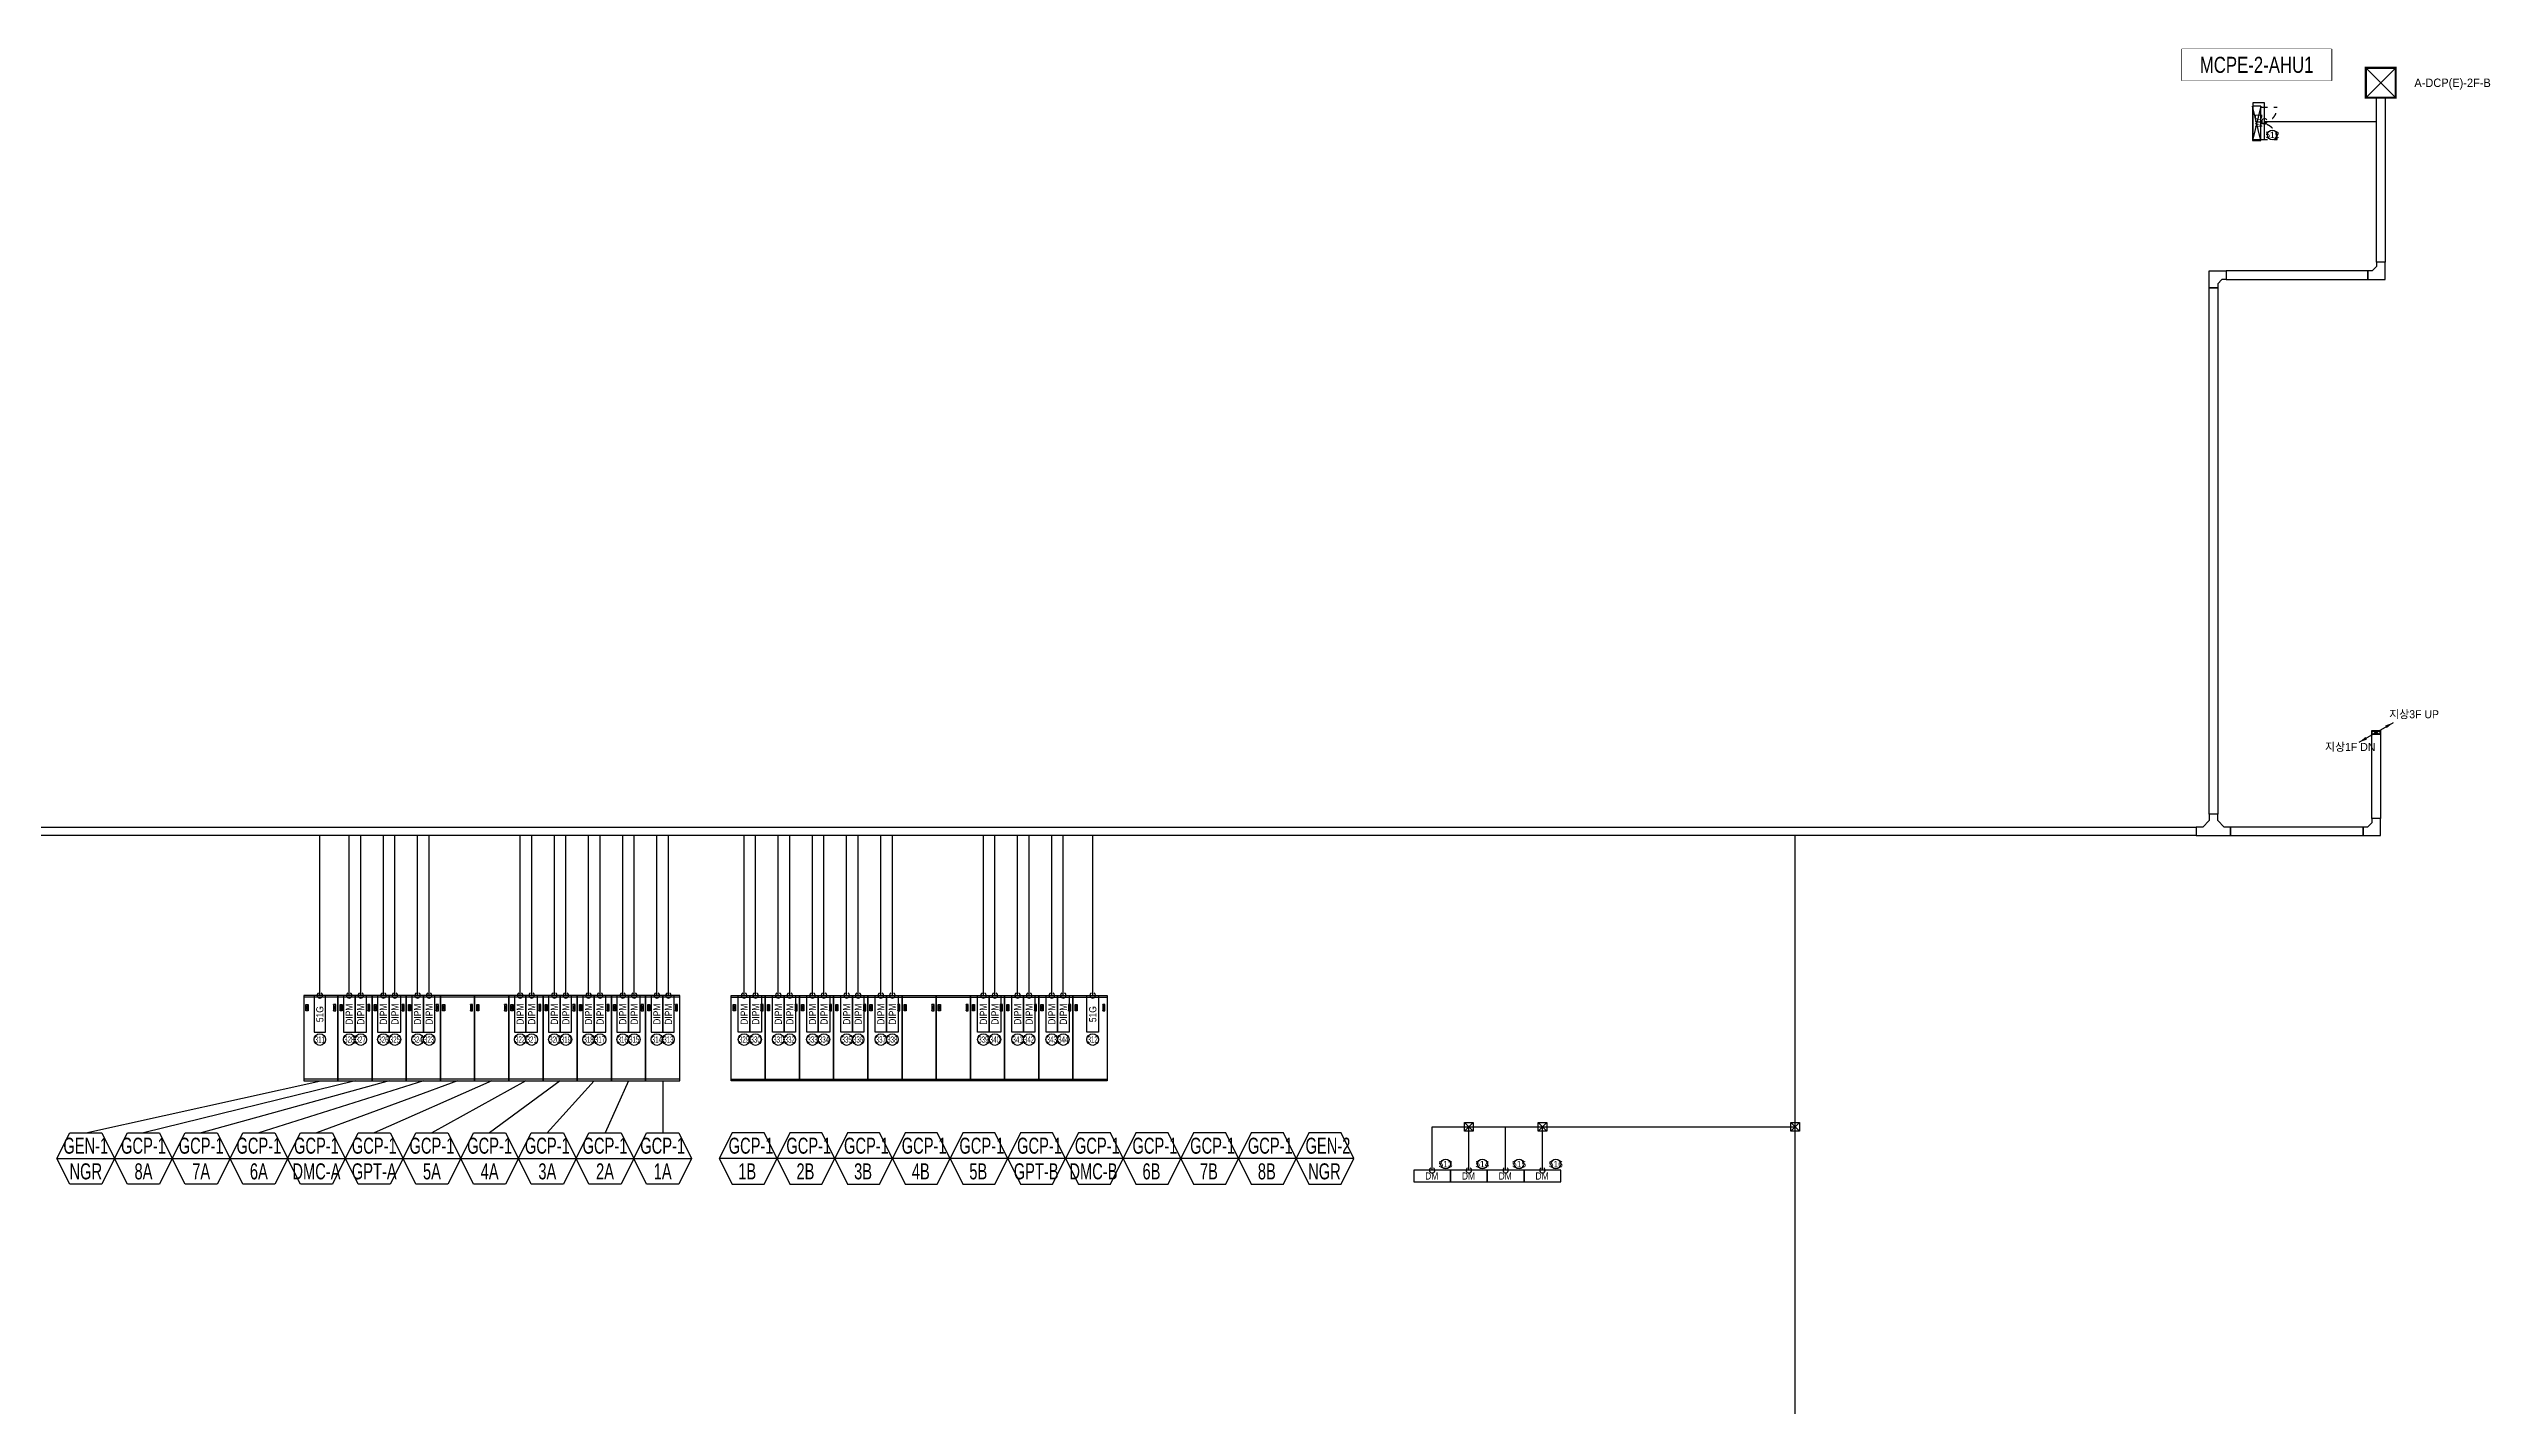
# Model space of a CAD drawing. Header units: millimetres. Extents: x 89450 to 753248, y -530175 to 1209785.
# Drawn here: x 119393 to 176725, y -65800 to -34055 of the extents above; entities that cross this region are included whole.
import ezdxf
from ezdxf.enums import TextEntityAlignment as Align

# ---------------------------------------------------------------- set-up
doc = ezdxf.new("R2010")
doc.units = ezdxf.units.MM
doc.header["$LTSCALE"] = 150
doc.linetypes.add('CONTINOUS', pattern=[0])
doc.linetypes.add('D1', pattern=[3, 1, -1, 1])
for name, color, linetype in [('------00 Switch Gear', 3, 'Continuous'), ('------00 Switch Gear_Number', 1, 'Continuous'), ('------01 Motor Control Panel or Center', 4, 'Continuous'), ('-----29 Indicator', 1, 'Continuous'), ('-----99 EPMS CABLE DUCT', 4, 'Continuous'), ('-----99 EPMS CONDUIT', 4, 'Continuous'), ('-----99 EPMS DEVICE', 3, 'Continuous'), ('-----99 EPMS PNL', 6, 'Continuous')]:
    doc.layers.add(name, color=color, linetype=linetype)
doc.styles.add('ELEC', font='')
doc.styles.get('ELEC').set_extended_font_data('Dotum')

# ---------------------------------------------------------------- blocks, each defined once
blk = doc.blocks.new('MCP_EQUIPMENT-2')
at = {"color": 161}
for p, q in [((200, 400), (0, -400)), ((200, -400), (0, 400))]:
    blk.add_line(p, q, dxfattribs=at)
at = {"color": 161, "linetype": 'D1'}
for p, q in [((200, 380), (580, 380)), ((200, -380), (580, -380))]:
    blk.add_line(p, q, dxfattribs=at)
at = {"color": 161}
blk.add_lwpolyline([(200, 400), (0, 400), (0, -400), (200, -400)], close=True, dxfattribs=at)
at = {"color": 161, "linetype": 'D1'}
for centre, start, end in [((200, 380), 270, 0), ((200, -380), 0, 90)]:
    blk.add_arc(centre, 380, start, end, dxfattribs=at)
blk = doc.blocks.new('zw$32E')
for p, q in [((100, 0), (0, 0)), ((0, 0), (0, -400)), ((100, -75), (100, 0)), ((175, -150), (100, -75)), ((100, -325), (175, -250)), ((250, -150), (175, -150)), ((175, -250), (250, -250)), ((250, -250), (250, -150)), ((0, -400), (100, -400)), ((100, -400), (100, -325))]:
    blk.add_line(p, q)

msp = doc.modelspace()

# ---------------------------------------------------------------- linework, layer by layer
at = {"layer": '------00 Switch Gear', "color": 161}
for p, q in [((126154, -56235), (125354, -56235)), ((125404, -56555), (125454, -56405)), ((125454, -56555), (125404, -56405)), ((126104, -56555), (126054, -56405)), ((126054, -56555), (126104, -56405)), ((126954, -56235), (126154, -56235)), ((126204, -56555), (126254, -56405)), ((126254, -56555), (126204, -56405)), ((126904, -56555), (126854, -56405)), ((126854, -56555), (126904, -56405)), ((127754, -56235), (126954, -56235)), ((127004, -56555), (127054, -56405)), ((127054, -56555), (127004, -56405)), ((127704, -56555), (127654, -56405)), ((127654, -56555), (127704, -56405)), ((128554, -56235), (127754, -56235)), ((127804, -56555), (127854, -56405)), ((127854, -56555), (127804, -56405)), ((128504, -56555), (128454, -56405)), ((128454, -56555), (128504, -56405)), ((129354, -56235), (128554, -56235)), ((128604, -56555), (128654, -56405)), ((128654, -56555), (128604, -56405)), ((129304, -56555), (129254, -56405)), ((129254, -56555), (129304, -56405)), ((130154, -56235), (129354, -56235)), ((129404, -56555), (129454, -56405)), ((129454, -56555), (129404, -56405)), ((130104, -56555), (130054, -56405)), ((130054, -56555), (130104, -56405)), ((130954, -56235), (130154, -56235)), ((130204, -56555), (130254, -56405)), ((130254, -56555), (130204, -56405)), ((130904, -56555), (130854, -56405)), ((130854, -56555), (130904, -56405)), ((131754, -56235), (130954, -56235)), ((131004, -56555), (131054, -56405)), ((131054, -56555), (131004, -56405)), ((131704, -56555), (131654, -56405)), ((131654, -56555), (131704, -56405)), ((132554, -56235), (131754, -56235)), ((131804, -56555), (131854, -56405)), ((131854, -56555), (131804, -56405)), ((132504, -56555), (132454, -56405)), ((132454, -56555), (132504, -56405)), ((133354, -56235), (132554, -56235)), ((132604, -56555), (132654, -56405)), ((132654, -56555), (132604, -56405)), ((133304, -56555), (133254, -56405)), ((133254, -56555), (133304, -56405)), ((134154, -56235), (133354, -56235)), ((133404, -56555), (133454, -56405)), ((133454, -56555), (133404, -56405)), ((134104, -56555), (134054, -56405)), ((134054, -56555), (134104, -56405)), ((135354, -56235), (136154, -56235)), ((135404, -56555), (135454, -56405)), ((135454, -56555), (135404, -56405)), ((136104, -56555), (136054, -56405)), ((136054, -56555), (136104, -56405)), ((136154, -56235), (136954, -56235)), ((136204, -56555), (136254, -56405)), ((136254, -56555), (136204, -56405)), ((136904, -56555), (136854, -56405)), ((136854, -56555), (136904, -56405)), ((136954, -56235), (137754, -56235)), ((137004, -56555), (137054, -56405)), ((137054, -56555), (137004, -56405)), ((137704, -56555), (137654, -56405)), ((137654, -56555), (137704, -56405)), ((137754, -56235), (138554, -56235)), ((137804, -56555), (137854, -56405)), ((137854, -56555), (137804, -56405)), ((138504, -56555), (138454, -56405)), ((138454, -56555), (138504, -56405)), ((138554, -56235), (139354, -56235)), ((138604, -56555), (138654, -56405)), ((138654, -56555), (138604, -56405)), ((139304, -56555), (139254, -56405)), ((139254, -56555), (139304, -56405)), ((139354, -56235), (140154, -56235)), ((139404, -56555), (139454, -56405)), ((139454, -56555), (139404, -56405)), ((140104, -56555), (140054, -56405)), ((140054, -56555), (140104, -56405)), ((140154, -56235), (140954, -56235)), ((140204, -56555), (140254, -56405)), ((140254, -56555), (140204, -56405)), ((140904, -56555), (140854, -56405)), ((140854, -56555), (140904, -56405)), ((140954, -56235), (141754, -56235)), ((141004, -56555), (141054, -56405)), ((141054, -56555), (141004, -56405)), ((141704, -56555), (141654, -56405)), ((141654, -56555), (141704, -56405)), ((141754, -56235), (142554, -56235)), ((141804, -56555), (141854, -56405)), ((141854, -56555), (141804, -56405)), ((142504, -56555), (142454, -56405)), ((142454, -56555), (142504, -56405)), ((142554, -56235), (143354, -56235)), ((142604, -56555), (142654, -56405)), ((142654, -56555), (142604, -56405)), ((143304, -56555), (143254, -56405)), ((143254, -56555), (143304, -56405)), ((143354, -56235), (144154, -56235)), ((143404, -56555), (143454, -56405)), ((143454, -56555), (143404, -56405)), ((144104, -56555), (144054, -56405)), ((144054, -56555), (144104, -56405)), ((126154, -58153), (125354, -58153)), ((126954, -58153), (126154, -58153)), ((127754, -58153), (126954, -58153)), ((128554, -58153), (127754, -58153)), ((129354, -58153), (128554, -58153)), ((130154, -58153), (129354, -58153)), ((130954, -58153), (130154, -58153)), ((131754, -58153), (130954, -58153)), ((132554, -58153), (131754, -58153)), ((133354, -58153), (132554, -58153)), ((134154, -58153), (133354, -58153)), ((135354, -58153), (136154, -58153)), ((136154, -58153), (136954, -58153)), ((136954, -58153), (137754, -58153)), ((137754, -58153), (138554, -58153)), ((138554, -58153), (139354, -58153)), ((139354, -58153), (140154, -58153)), ((140154, -58153), (140954, -58153)), ((140954, -58153), (141754, -58153)), ((141754, -58153), (142554, -58153)), ((142554, -58153), (143354, -58153)), ((143354, -58153), (144154, -58153))]:
    msp.add_line(p, q, dxfattribs=at)
at = {"layer": '------00 Switch Gear', "color": 161, "elevation": 0}
for points in [[(126154, -56195), (125354, -56195), (125354, -58195), (126154, -58195)], [(125404, -56405), (125454, -56405), (125454, -56555), (125404, -56555)], [(126104, -56405), (126054, -56405), (126054, -56555), (126104, -56555)], [(126954, -56195), (126154, -56195), (126154, -58195), (126954, -58195)], [(126204, -56405), (126254, -56405), (126254, -56555), (126204, -56555)], [(126904, -56405), (126854, -56405), (126854, -56555), (126904, -56555)], [(127754, -56195), (126954, -56195), (126954, -58195), (127754, -58195)], [(127004, -56405), (127054, -56405), (127054, -56555), (127004, -56555)], [(127704, -56405), (127654, -56405), (127654, -56555), (127704, -56555)], [(128554, -56195), (127754, -56195), (127754, -58195), (128554, -58195)], [(127804, -56405), (127854, -56405), (127854, -56555), (127804, -56555)], [(128504, -56405), (128454, -56405), (128454, -56555), (128504, -56555)], [(129354, -56195), (128554, -56195), (128554, -58195), (129354, -58195)], [(128604, -56405), (128654, -56405), (128654, -56555), (128604, -56555)], [(129304, -56405), (129254, -56405), (129254, -56555), (129304, -56555)], [(130154, -56195), (129354, -56195), (129354, -58195), (130154, -58195)], [(129404, -56405), (129454, -56405), (129454, -56555), (129404, -56555)], [(130104, -56405), (130054, -56405), (130054, -56555), (130104, -56555)], [(130954, -56195), (130154, -56195), (130154, -58195), (130954, -58195)], [(130204, -56405), (130254, -56405), (130254, -56555), (130204, -56555)], [(130904, -56405), (130854, -56405), (130854, -56555), (130904, -56555)], [(131754, -56195), (130954, -56195), (130954, -58195), (131754, -58195)], [(131004, -56405), (131054, -56405), (131054, -56555), (131004, -56555)], [(131704, -56405), (131654, -56405), (131654, -56555), (131704, -56555)], [(132554, -56195), (131754, -56195), (131754, -58195), (132554, -58195)], [(131804, -56405), (131854, -56405), (131854, -56555), (131804, -56555)], [(132504, -56405), (132454, -56405), (132454, -56555), (132504, -56555)], [(133354, -56195), (132554, -56195), (132554, -58195), (133354, -58195)], [(132604, -56405), (132654, -56405), (132654, -56555), (132604, -56555)], [(133304, -56405), (133254, -56405), (133254, -56555), (133304, -56555)], [(134154, -56195), (133354, -56195), (133354, -58195), (134154, -58195)], [(133404, -56405), (133454, -56405), (133454, -56555), (133404, -56555)], [(134104, -56405), (134054, -56405), (134054, -56555), (134104, -56555)], [(135354, -56195), (136154, -56195), (136154, -58195), (135354, -58195)], [(135404, -56405), (135454, -56405), (135454, -56555), (135404, -56555)], [(136104, -56405), (136054, -56405), (136054, -56555), (136104, -56555)], [(136154, -56195), (136954, -56195), (136954, -58195), (136154, -58195)], [(136204, -56405), (136254, -56405), (136254, -56555), (136204, -56555)], [(136904, -56405), (136854, -56405), (136854, -56555), (136904, -56555)], [(136954, -56195), (137754, -56195), (137754, -58195), (136954, -58195)], [(137004, -56405), (137054, -56405), (137054, -56555), (137004, -56555)], [(137704, -56405), (137654, -56405), (137654, -56555), (137704, -56555)], [(137754, -56195), (138554, -56195), (138554, -58195), (137754, -58195)], [(137804, -56405), (137854, -56405), (137854, -56555), (137804, -56555)], [(138504, -56405), (138454, -56405), (138454, -56555), (138504, -56555)], [(138554, -56195), (139354, -56195), (139354, -58195), (138554, -58195)], [(138604, -56405), (138654, -56405), (138654, -56555), (138604, -56555)], [(139304, -56405), (139254, -56405), (139254, -56555), (139304, -56555)], [(139354, -56195), (140154, -56195), (140154, -58195), (139354, -58195)], [(139404, -56405), (139454, -56405), (139454, -56555), (139404, -56555)], [(140104, -56405), (140054, -56405), (140054, -56555), (140104, -56555)], [(140154, -56195), (140954, -56195), (140954, -58195), (140154, -58195)], [(140204, -56405), (140254, -56405), (140254, -56555), (140204, -56555)], [(140904, -56405), (140854, -56405), (140854, -56555), (140904, -56555)], [(140954, -56195), (141754, -56195), (141754, -58195), (140954, -58195)], [(141004, -56405), (141054, -56405), (141054, -56555), (141004, -56555)], [(141704, -56405), (141654, -56405), (141654, -56555), (141704, -56555)], [(141754, -56195), (142554, -56195), (142554, -58195), (141754, -58195)], [(141804, -56405), (141854, -56405), (141854, -56555), (141804, -56555)], [(142504, -56405), (142454, -56405), (142454, -56555), (142504, -56555)], [(142554, -56195), (143354, -56195), (143354, -58195), (142554, -58195)], [(142604, -56405), (142654, -56405), (142654, -56555), (142604, -56555)], [(143304, -56405), (143254, -56405), (143254, -56555), (143304, -56555)], [(143354, -56195), (144154, -56195), (144154, -58195), (143354, -58195)], [(143404, -56405), (143454, -56405), (143454, -56555), (143404, -56555)], [(144104, -56405), (144054, -56405), (144054, -56555), (144104, -56555)]]:
    msp.add_lwpolyline(points, close=True, dxfattribs=at)
at = {"layer": '------00 Switch Gear_Number', "color": 1}
for points in [[(119579, -60011), (120929, -60011), (120629, -60611), (119878, -60611), (119579, -60011), (119878, -59411), (120629, -59411), (120929, -60011)], [(120929, -60011), (122279, -60011), (121979, -60611), (121228, -60611), (120929, -60011), (121228, -59411), (121979, -59411), (122279, -60011)], [(122279, -60011), (123629, -60011), (123329, -60611), (122578, -60611), (122279, -60011), (122578, -59411), (123329, -59411), (123629, -60011)], [(123629, -60011), (124979, -60011), (124679, -60611), (123928, -60611), (123629, -60011), (123928, -59411), (124679, -59411), (124979, -60011)], [(124976, -60011), (126326, -60011), (126026, -60611), (125275, -60611), (124976, -60011), (125275, -59411), (126026, -59411), (126326, -60011)], [(126329, -60011), (127679, -60011), (127379, -60611), (126628, -60611), (126329, -60011), (126628, -59411), (127379, -59411), (127679, -60011)], [(127679, -60011), (129029, -60011), (128729, -60611), (127978, -60611), (127679, -60011), (127978, -59411), (128729, -59411), (129029, -60011)], [(129029, -60011), (130379, -60011), (130079, -60611), (129328, -60611), (129029, -60011), (129328, -59411), (130079, -59411), (130379, -60011)], [(130379, -60011), (131729, -60011), (131429, -60611), (130678, -60611), (130379, -60011), (130678, -59411), (131429, -59411), (131729, -60011)], [(131729, -60011), (133079, -60011), (132779, -60611), (132028, -60611), (131729, -60011), (132028, -59411), (132779, -59411), (133079, -60011)], [(133079, -60011), (134429, -60011), (134129, -60611), (133378, -60611), (133079, -60011), (133378, -59411), (134129, -59411), (134429, -60011)], [(136429, -60011), (135079, -60011), (135378, -60611), (136129, -60611), (136429, -60011), (136129, -59411), (135378, -59411), (135079, -60011)], [(137779, -60011), (136429, -60011), (136728, -60611), (137479, -60611), (137779, -60011), (137479, -59411), (136728, -59411), (136429, -60011)], [(139129, -60011), (137779, -60011), (138078, -60611), (138829, -60611), (139129, -60011), (138829, -59411), (138078, -59411), (137779, -60011)], [(140479, -60011), (139129, -60011), (139428, -60611), (140179, -60611), (140479, -60011), (140179, -59411), (139428, -59411), (139129, -60011)], [(141829, -60011), (140479, -60011), (140778, -60611), (141529, -60611), (141829, -60011), (141529, -59411), (140778, -59411), (140479, -60011)], [(143179, -60011), (141829, -60011), (142128, -60611), (142879, -60611), (143179, -60011), (142879, -59411), (142128, -59411), (141829, -60011)], [(144531, -60011), (143181, -60011), (143481, -60611), (144232, -60611), (144531, -60011), (144232, -59411), (143481, -59411), (143181, -60011)], [(145879, -60011), (144529, -60011), (144828, -60611), (145579, -60611), (145879, -60011), (145579, -59411), (144828, -59411), (144529, -60011)], [(147229, -60011), (145879, -60011), (146178, -60611), (146929, -60611), (147229, -60011), (146929, -59411), (146178, -59411), (145879, -60011)], [(148579, -60011), (147229, -60011), (147528, -60611), (148279, -60611), (148579, -60011), (148279, -59411), (147528, -59411), (147229, -60011)], [(149929, -60011), (148579, -60011), (148878, -60611), (149629, -60611), (149929, -60011), (149629, -59411), (148878, -59411), (148579, -60011)]]:
    msp.add_lwpolyline(points, dxfattribs=at)
at = {"layer": '------01 Motor Control Panel or Center', "linetype": 'CONTINOUS'}
msp.add_lwpolyline([(172805, -34055), (172805, -34795), (169302, -34795), (169302, -34055)], close=True, dxfattribs=at)
at = {"layer": '-----29 Indicator'}
for centre, radius in [((171421, -36064), 114), ((125731, -57227), 136), ((126419, -57227), 136), ((126688, -57227), 136), ((127219, -57227), 136), ((127488, -57227), 136), ((128019, -57227), 136), ((128288, -57227), 136), ((130419, -57227), 136), ((130688, -57227), 136), ((131219, -57227), 136), ((131488, -57227), 136), ((132019, -57227), 136), ((132288, -57227), 136), ((132819, -57227), 136), ((133088, -57227), 136), ((133619, -57227), 136), ((133888, -57227), 136), ((135659, -57227), 136), ((135928, -57227), 136), ((136459, -57227), 136), ((136728, -57227), 136), ((137259, -57227), 136), ((137528, -57227), 136), ((138059, -57227), 136), ((138328, -57227), 136), ((138859, -57227), 136), ((139128, -57227), 136), ((141259, -57227), 136), ((141528, -57227), 136), ((142059, -57227), 136), ((142328, -57227), 136), ((142859, -57227), 136), ((143128, -57227), 136), ((143816, -57227), 136), ((152074, -60141), 114), ((152934, -60141), 114), ((153794, -60141), 114), ((154655, -60141), 114)]:
    msp.add_circle(centre, radius, dxfattribs=at)
at = {"layer": '-----99 EPMS CABLE DUCT'}
for p, q in [((171236, -35747), (173859, -35747)), ((173849, -50045), (174255, -49811)), ((173849, -50045), (173443, -50279)), ((173759, -50005), (173939, -50085)), ((173759, -50085), (173939, -50005)), ((151759, -59269), (160253, -59269))]:
    msp.add_line(p, q, dxfattribs=at)
for points in [[(173859, -35195), (174059, -35195), (174059, -39045), (173859, -39045)], [(110989, -52256), (169642, -52256), (169642, -52456), (110989, -52456)], [(173549, -52256), (170442, -52256), (170442, -52456), (173549, -52456)]]:
    msp.add_lwpolyline(points, close=True, dxfattribs=at)
at = {"layer": '-----99 EPMS CABLE DUCT', "elevation": 0}
for points in [[(170142, -39645), (169942, -39645), (169942, -39245), (170342, -39245), (170342, -39445), (170242, -39445), (170142, -39545), (170142, -39645)], [(173659, -39245), (173659, -39445), (174059, -39445), (174059, -39045), (173859, -39045), (173859, -39145), (173759, -39245), (173659, -39245)]]:
    msp.add_lwpolyline(points, dxfattribs=at)
for points in [[(173659, -39245), (170342, -39245), (170342, -39445), (173659, -39445)], [(169942, -39645), (170142, -39645), (170142, -51956), (169942, -51956)], [(173749, -49995), (173949, -49995), (173949, -52056), (173749, -52056)], [(173749, -49995), (173949, -49995), (173949, -50095), (173749, -50095)], [(173759, -50005), (173939, -50005), (173939, -50085), (173759, -50085)]]:
    msp.add_lwpolyline(points, close=True, dxfattribs=at)
for points in [[(174255, -49811, 0, 70, 0), (174079, -49912, 40, 40, 0)], [(173443, -50279, 0, 70, 0), (173619, -50178, 40, 40, 0)]]:
    msp.add_lwpolyline(points, format="xyseb", dxfattribs=at)
at = {"layer": '-----99 EPMS CABLE DUCT'}
msp.add_lwpolyline([(173549, -52256), (173549, -52456), (173949, -52456), (173949, -52056), (173749, -52056), (173749, -52156), (173649, -52256), (173549, -52256)], dxfattribs=at)
msp.add_circle((173849, -50045), 10, dxfattribs=at)
at = {"layer": '-----99 EPMS CONDUIT'}
for p, q in [((125731, -56195), (125731, -52456, 0)), ((126419, -56195), (126419, -52456, 0)), ((126688, -56195), (126688, -52456, 0)), ((127219, -56195), (127219, -52456, 0)), ((127488, -56195), (127488, -52456, 0)), ((128019, -56195), (128019, -52456, 0)), ((128288, -56195), (128288, -52456, 0)), ((130419, -56195), (130419, -52456, 0)), ((130688, -56195), (130688, -52456, 0)), ((131219, -56195), (131219, -52456, 0)), ((131488, -56195), (131488, -52456, 0)), ((132019, -56195), (132019, -52456, 0)), ((132288, -56195), (132288, -52456, 0)), ((132819, -56195), (132819, -52456, 0)), ((133088, -56195), (133088, -52456, 0)), ((133619, -56195), (133619, -52456, 0)), ((133888, -56195), (133888, -52456, 0)), ((135659, -56195), (135659, -52456, 0)), ((135928, -56195), (135928, -52456, 0)), ((136459, -56195), (136459, -52456, 0)), ((136728, -56195), (136728, -52456, 0)), ((137259, -56195), (137259, -52456, 0)), ((137528, -56195), (137528, -52456, 0)), ((138059, -56195), (138059, -52456, 0)), ((138328, -56195), (138328, -52456, 0)), ((138859, -56195), (138859, -52456, 0)), ((139128, -56195), (139128, -52456, 0)), ((141259, -56195), (141259, -52456, 0)), ((141528, -56195), (141528, -52456, 0)), ((142059, -56195), (142059, -52456, 0)), ((142328, -56195), (142328, -52456, 0)), ((142859, -56195), (142859, -52456, 0)), ((143128, -56195), (143128, -52456, 0)), ((143816, -56195), (143816, -52456, 0)), ((160253, -78476), (160253, -52456)), ((151759, -60285), (151759, -59269)), ((152720, -59169), (152520, -59369)), ((152520, -59169), (152720, -59369)), ((152620, -60285), (152620, -59269)), ((153480, -60285), (153480, -59269)), ((154440, -59169), (154240, -59369)), ((154240, -59169), (154440, -59369)), ((154340, -60285), (154340, -59269)), ((160353, -59169), (160153, -59369)), ((160153, -59169), (160353, -59369))]:
    msp.add_line(p, q, dxfattribs=at)
at = {"layer": '-----99 EPMS CONDUIT', "elevation": 0}
for points in [[(152520, -59169), (152720, -59169), (152720, -59369), (152520, -59369)], [(154240, -59169), (154440, -59169), (154440, -59369), (154240, -59369)], [(160153, -59169), (160353, -59169), (160353, -59369), (160153, -59369)]]:
    msp.add_lwpolyline(points, close=True, dxfattribs=at)
at = {"layer": '-----99 EPMS CONDUIT'}
for centre, start, end in [((171236, -35747), 30, 330), ((125731, -56195), 120, 60), ((126419, -56195), 120, 60), ((126688, -56195), 120, 60), ((127219, -56195), 120, 60), ((127488, -56195), 120, 60), ((128019, -56195), 120, 60), ((128288, -56195), 120, 60), ((130419, -56195), 120, 60), ((130688, -56195), 120, 60), ((131219, -56195), 120, 60), ((131488, -56195), 120, 60), ((132019, -56195), 120, 60), ((132288, -56195), 120, 60), ((132819, -56195), 120, 60), ((133088, -56195), 120, 60), ((133619, -56195), 120, 60), ((133888, -56195), 120, 60), ((135659, -56195), 120, 60), ((135928, -56195), 120, 60), ((136459, -56195), 120, 60), ((136728, -56195), 120, 60), ((137259, -56195), 120, 60), ((137528, -56195), 120, 60), ((138059, -56195), 120, 60), ((138328, -56195), 120, 60), ((138859, -56195), 120, 60), ((139128, -56195), 120, 60), ((141259, -56195), 120, 60), ((141528, -56195), 120, 60), ((142059, -56195), 120, 60), ((142328, -56195), 120, 60), ((142859, -56195), 120, 60), ((143128, -56195), 120, 60), ((143816, -56195), 120, 60), ((151759, -60285), 120, 60), ((152620, -60285), 120, 60), ((153480, -60285), 120, 60), ((154340, -60285), 120, 60)]:
    msp.add_arc(centre, 63.8, start, end, dxfattribs=at)
at = {"layer": '-----99 EPMS DEVICE', "color": 2}
msp.add_lwpolyline([(171236, -36171), (171236, -35311), (170966, -35311), (170966, -36171)], close=True, dxfattribs=at)
at = {"layer": '-----99 EPMS DEVICE', "elevation": 0}
for points in [[(125596, -56195), (125596, -57055), (125866, -57055), (125866, -56195)], [(126284, -56195), (126284, -57055), (126554, -57055), (126554, -56195)], [(126554, -56195), (126554, -57055), (126823, -57055), (126823, -56195)], [(127084, -56195), (127084, -57055), (127354, -57055), (127354, -56195)], [(127354, -56195), (127354, -57055), (127623, -57055), (127623, -56195)], [(127884, -56195), (127884, -57055), (128154, -57055), (128154, -56195)], [(128154, -56195), (128154, -57055), (128423, -57055), (128423, -56195)], [(130284, -56195), (130284, -57055), (130554, -57055), (130554, -56195)], [(130554, -56195), (130554, -57055), (130823, -57055), (130823, -56195)], [(131084, -56195), (131084, -57055), (131354, -57055), (131354, -56195)], [(131354, -56195), (131354, -57055), (131623, -57055), (131623, -56195)], [(131884, -56195), (131884, -57055), (132154, -57055), (132154, -56195)], [(132154, -56195), (132154, -57055), (132423, -57055), (132423, -56195)], [(132684, -56195), (132684, -57055), (132954, -57055), (132954, -56195)], [(132954, -56195), (132954, -57055), (133223, -57055), (133223, -56195)], [(133484, -56195), (133484, -57055), (133754, -57055), (133754, -56195)], [(133754, -56195), (133754, -57055), (134023, -57055), (134023, -56195)], [(135794, -56195), (135794, -57055), (135524, -57055), (135524, -56195)], [(136063, -56195), (136063, -57055), (135794, -57055), (135794, -56195)], [(136594, -56195), (136594, -57055), (136324, -57055), (136324, -56195)], [(136863, -56195), (136863, -57055), (136594, -57055), (136594, -56195)], [(137394, -56195), (137394, -57055), (137124, -57055), (137124, -56195)], [(137663, -56195), (137663, -57055), (137394, -57055), (137394, -56195)], [(138194, -56195), (138194, -57055), (137924, -57055), (137924, -56195)], [(138463, -56195), (138463, -57055), (138194, -57055), (138194, -56195)], [(138994, -56195), (138994, -57055), (138724, -57055), (138724, -56195)], [(139263, -56195), (139263, -57055), (138994, -57055), (138994, -56195)], [(141394, -56195), (141394, -57055), (141124, -57055), (141124, -56195)], [(141663, -56195), (141663, -57055), (141394, -57055), (141394, -56195)], [(142194, -56195), (142194, -57055), (141924, -57055), (141924, -56195)], [(142463, -56195), (142463, -57055), (142194, -57055), (142194, -56195)], [(142994, -56195), (142994, -57055), (142724, -57055), (142724, -56195)], [(143263, -56195), (143263, -57055), (142994, -57055), (142994, -56195)], [(143951, -56195), (143951, -57055), (143681, -57055), (143681, -56195)]]:
    msp.add_lwpolyline(points, close=True, dxfattribs=at)
at = {"layer": '-----99 EPMS DEVICE', "color": 2, "elevation": 0}
for points in [[(152190, -60285), (151329, -60285), (151329, -60555), (152190, -60555)], [(153050, -60285), (152190, -60285), (152190, -60555), (153050, -60555)], [(153910, -60285), (153050, -60285), (153050, -60555), (153910, -60555)], [(154770, -60285), (153910, -60285), (153910, -60555), (154770, -60555)]]:
    msp.add_lwpolyline(points, close=True, dxfattribs=at)
at = {"layer": '-----99 EPMS PNL'}
for p, q in [((173609, -34495), (174309, -35195)), ((173609, -35195), (174309, -34495))]:
    msp.add_line(p, q, dxfattribs=at)
at = {"layer": '-----99 EPMS PNL', "const_width": 50}
msp.add_lwpolyline([(173609, -34495), (174309, -34495), (174309, -35195), (173609, -35195)], close=True, dxfattribs=at)
at = {"layer": '-----99 EPMS PNL', "const_width": 1, "elevation": 0}
msp.add_lwpolyline([(174554, -35026), (174554, -34665), (176725, -34665), (176725, -35026)], close=True, dxfattribs=at)
for p, q in [((120254, -59411), (125754, -58195)), ((126554, -58195), (121604, -59411)), ((127354, -58195), (122954, -59411)), ((128154, -58195), (124304, -59411)), ((128954, -58195), (125651, -59411)), ((129754, -58195), (127004, -59411)), ((130554, -58195), (128354, -59411)), ((131354, -58195), (129704, -59411)), ((132154, -58195), (131054, -59411)), ((132954, -58195), (132404, -59411)), ((133754, -58195), (133754, -59411))]:
    msp.add_line(p, q)

# ---------------------------------------------------------------- block references
at = {"layer": '------01 Motor Control Panel or Center'}
msp.add_blockref('MCP_EQUIPMENT-2', (170954, -35795), dxfattribs=at)
at = {"layer": '-----99 EPMS CABLE DUCT', "xscale": 2, "yscale": 2, "zscale": 2, "rotation": 90.00000000000001}
msp.add_blockref('zw$32E', (169642, -52456), dxfattribs=at)

# ---------------------------------------------------------------- texts
at = {"layer": '------00 Switch Gear_Number', "color": 7, "style": 'ELEC', "width": 0.7}
for s, p in [('GEN-1', (120254, -59711)), ('GCP-1', (121604, -59711)), ('GCP-1', (122954, -59711)), ('GCP-1', (124304, -59711)), ('GCP-1', (125651, -59711)), ('GCP-1', (127004, -59711)), ('GCP-1', (128354, -59711)), ('GCP-1', (129704, -59711)), ('GCP-1', (131054, -59711)), ('GCP-1', (132404, -59711)), ('GCP-1', (133754, -59711)), ('GCP-1', (135822, -59711)), ('GCP-1', (137172, -59711)), ('GCP-1', (138522, -59711)), ('GCP-1', (139872, -59711)), ('GCP-1', (141222, -59711)), ('GCP-1', (142572, -59711)), ('GCP-1', (143925, -59711)), ('GCP-1', (145272, -59711)), ('GCP-1', (146622, -59711)), ('GCP-1', (147972, -59711)), ('GEN-2', (149322, -59711)), ('NGR', (120254, -60311)), ('8A', (121604, -60311)), ('7A', (122954, -60311)), ('6A', (124304, -60311)), ('DMC-A', (125651, -60311)), ('GPT-A', (127004, -60311)), ('5A', (128354, -60311)), ('4A', (129704, -60311)), ('3A', (131054, -60311)), ('2A', (132404, -60311)), ('1A', (133754, -60311)), ('1B', (135731, -60311)), ('2B', (137094, -60311)), ('3B', (138443, -60311)), ('4B', (139793, -60311)), ('5B', (141139, -60311)), ('GPT-B', (142493, -60311)), ('DMC-B', (143834, -60311)), ('6B', (145192, -60311)), ('7B', (146535, -60311)), ('8B', (147891, -60311)), ('NGR', (149239, -60311))]:
    msp.add_text(s, height=375, dxfattribs=at).set_placement(p, align=Align.MIDDLE_CENTER)
at = {"layer": '-----29 Indicator', "style": 'ELEC'}
for s, p in [('512', (171421, -36064)), ('513', (152074, -60141)), ('514', (152934, -60141)), ('515', (153794, -60141)), ('516', (154655, -60141))]:
    msp.add_text(s, height=150, rotation=360, dxfattribs=at).set_placement(p, align=Align.MIDDLE_CENTER)
at = {"layer": '-----29 Indicator', "style": 'ELEC', "width": 0.6}
for s, p in [('311', (125731, -57227)), ('328', (126419, -57227)), ('327', (126688, -57227)), ('326', (127219, -57227)), ('325', (127488, -57227)), ('324', (128019, -57227)), ('323', (128288, -57227)), ('322', (130419, -57227)), ('321', (130688, -57227)), ('320', (131219, -57227)), ('319', (131488, -57227)), ('318', (132019, -57227)), ('317', (132288, -57227)), ('316', (132819, -57227)), ('315', (133088, -57227)), ('314', (133619, -57227)), ('313', (133888, -57227)), ('329', (135659, -57227)), ('330', (135928, -57227)), ('331', (136459, -57227)), ('332', (136728, -57227)), ('333', (137259, -57227)), ('334', (137528, -57227)), ('335', (138059, -57227)), ('336', (138328, -57227)), ('337', (138859, -57227)), ('338', (139128, -57227)), ('339', (141259, -57227)), ('340', (141528, -57227)), ('341', (142059, -57227)), ('342', (142328, -57227)), ('343', (142859, -57227)), ('344', (143128, -57227)), ('312', (143816, -57227))]:
    msp.add_text(s, height=150, rotation=360, dxfattribs=at).set_placement(p, align=Align.MIDDLE_CENTER)
at = {"layer": '-----99 EPMS CABLE DUCT', "style": 'ELEC'}
for s, p in [('지상3F UP', (174154, -49711)), ('지상1F DN', (172653, -50476))]:
    msp.add_text(s, height=187.7, dxfattribs=at).set_placement(p)
at = {"layer": '-----99 EPMS DEVICE', "color": 2, "style": 'ELEC', "width": 0.9}
msp.add_text('DM', height=168, rotation=270, dxfattribs=at).set_placement((171101, -35732), align=Align.MIDDLE)
at = {"layer": '-----99 EPMS DEVICE', "style": 'ELEC', "width": 0.9}
for s, p in [('51G', (125730, -56634)), ('DIPM', (126418, -56634)), ('DIPM', (126688, -56634)), ('DIPM', (127218, -56634)), ('DIPM', (127488, -56634)), ('DIPM', (128018, -56634)), ('DIPM', (128288, -56634)), ('DIPM', (130418, -56634)), ('DIPM', (130688, -56634)), ('DIPM', (131218, -56634)), ('DIPM', (131488, -56634)), ('DIPM', (132018, -56634)), ('DIPM', (132288, -56634)), ('DIPM', (132818, -56634)), ('DIPM', (133088, -56634)), ('DIPM', (133618, -56634)), ('DIPM', (133888, -56634)), ('DIPM', (135659, -56634)), ('DIPM', (135929, -56634)), ('DIPM', (136459, -56634)), ('DIPM', (136729, -56634)), ('DIPM', (137259, -56634)), ('DIPM', (137529, -56634)), ('DIPM', (138059, -56634)), ('DIPM', (138329, -56634)), ('DIPM', (138859, -56634)), ('DIPM', (139129, -56634)), ('DIPM', (141259, -56634)), ('DIPM', (141529, -56634)), ('DIPM', (142059, -56634)), ('DIPM', (142329, -56634)), ('DIPM', (142859, -56634)), ('DIPM', (143129, -56634)), ('51G', (143817, -56634))]:
    msp.add_text(s, height=168, rotation=90, dxfattribs=at).set_placement(p, align=Align.MIDDLE)
at = {"layer": '-----99 EPMS DEVICE', "color": 2, "style": 'ELEC', "width": 0.9}
for p in [(151750, -60420), (152610, -60420), (153470, -60420), (154331, -60420)]:
    msp.add_text('DM', height=168, dxfattribs=at).set_placement(p, align=Align.MIDDLE)
at = {"layer": '-----99 EPMS PNL', "style": 'ELEC'}
msp.add_text('A-DCP(E)-2F-B', height=196.83, dxfattribs=at).set_placement((175639, -34845), align=Align.MIDDLE_CENTER)

# ---------------------------------------------------------------- next in the draw order: wipeouts: each hides what was drawn before it
at = {"color": 1}
msp.add_wipeout([(169302, -34055), (172805, -34055), (172805, -34795), (169302, -34795)], dxfattribs=at).dxf.layer = '------01 Motor Control Panel or Center'

# ---------------------------------------------------------------- next in the draw order: texts
at = {"layer": '------01 Motor Control Panel or Center', "linetype": 'CONTINOUS', "style": 'ELEC', "width": 0.8}
msp.add_text('MCPE-2-AHU1', height=375, dxfattribs=at).set_placement((171054, -34425), align=Align.MIDDLE)

doc.saveas('drawing.dxf')
